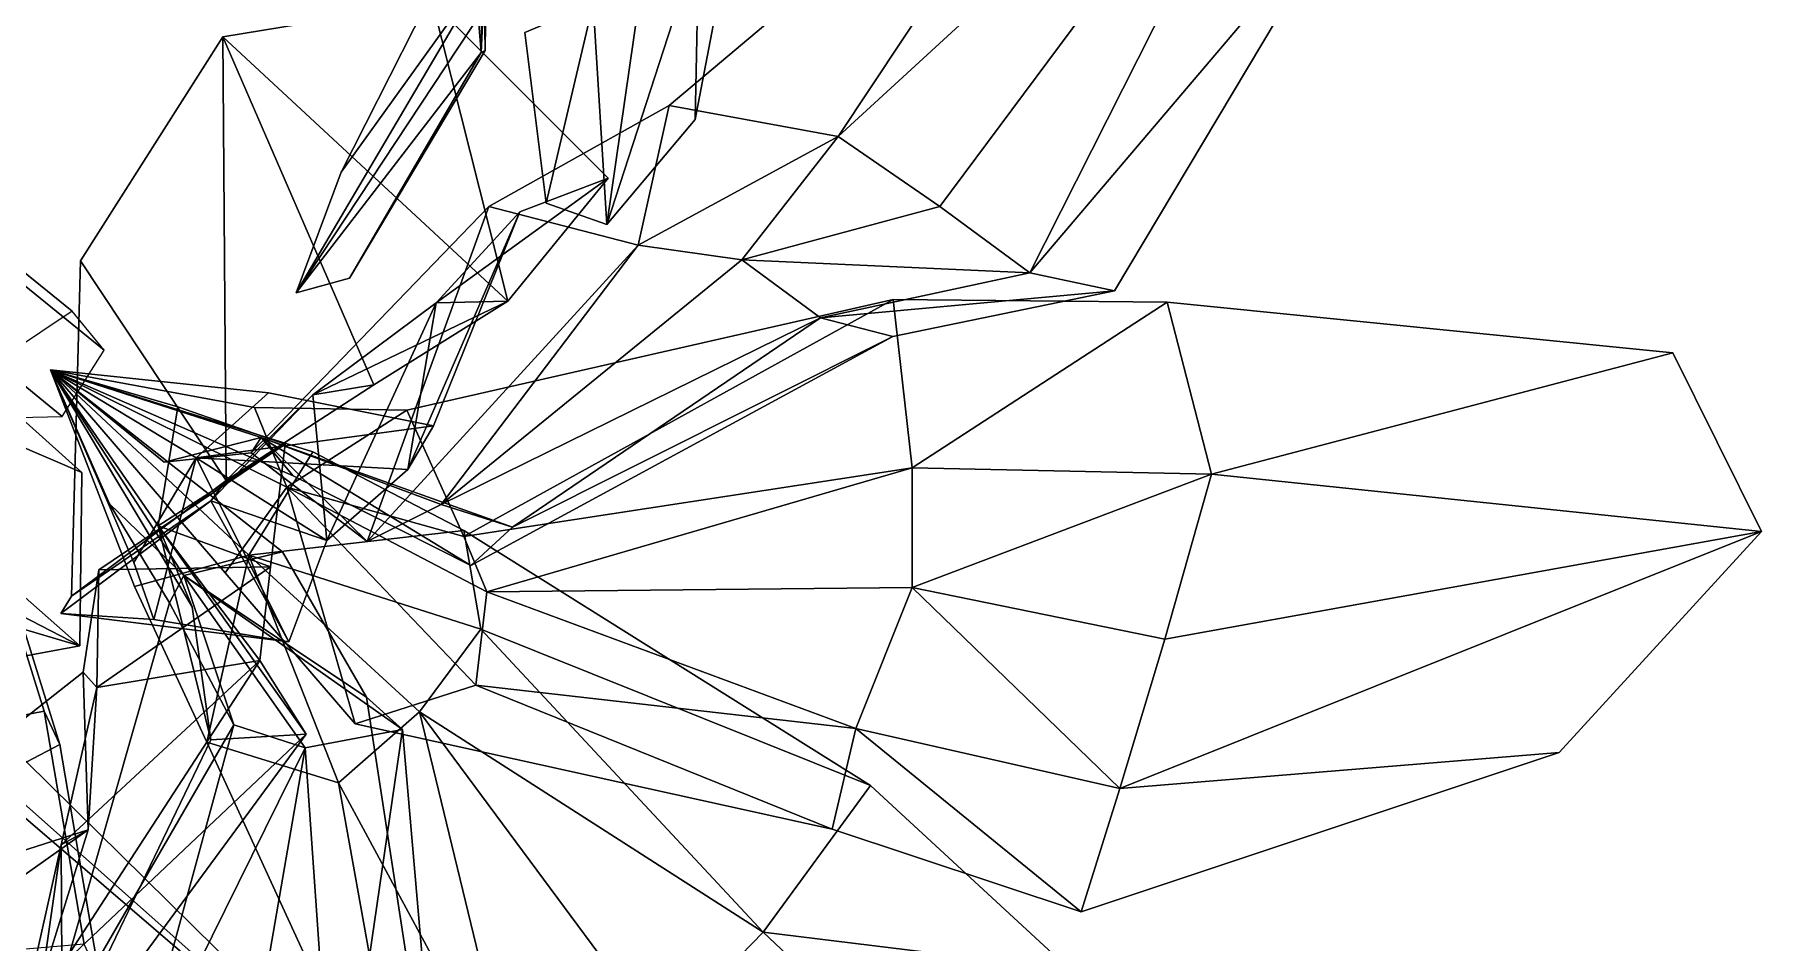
# Model space of a CAD drawing. Header units: metres. Extents: x -488 to 282, y -579 to 399.
# Drawn here: x 183.7 to 254.2, y -296.5 to -259.4 of the extents above; entities that cross this region are included whole.
import ezdxf

# ---------------------------------------------------------------- set-up
doc = ezdxf.new("R2010")
doc.units = ezdxf.units.M

msp = doc.modelspace()

# ---------------------------------------------------------------- linework, layer by layer
at = {"layer": 'coreopsi_1Pdcel', "color": 3}
for points in [[(179.0983, -265.773, 370.3765), (185.2224, -270.729, 376.7969), (182.7006, -272.4276, 377.8851), (176.4417, -267.3458, 371.3238)], [(180.2665, -267.2474, 367.7515), (186.5255, -272.3291, 374.3128), (185.2224, -270.729, 376.7969), (179.0983, -265.773, 370.3765)], [(178.3428, -269.7451, 367.052), (184.8211, -275.0315, 373.8426), (186.5255, -272.3291, 374.3128), (180.2665, -267.2474, 367.7515)], [(175.9432, -269.8069, 369.2932), (182.4215, -275.0933, 376.0837), (184.8211, -275.0315, 373.8426), (178.3428, -269.7451, 367.052)], [(181.2858, -278.1463, 373.5444), (184.0853, -287.0736, 378.3116), (180.9896, -287.671, 379.0107), (178.1902, -278.7437, 374.2435)], [(181.9232, -279.506, 370.6238), (184.7226, -288.4333, 375.3911), (184.0853, -287.0736, 378.3116), (181.2858, -278.1463, 373.5444)], [(179.2061, -280.9109, 369.5883), (182.0056, -289.8383, 374.3555), (184.7226, -288.4333, 375.3911), (181.9232, -279.506, 370.6238)], [(184.0853, -287.0736, 378.3116), (185.7067, -296.5877, 383.0948), (182.5324, -296.8572, 383.6242), (180.9896, -287.671, 379.0107)], [(184.7226, -288.4333, 375.3911), (186.3441, -297.9474, 380.1743), (185.7067, -296.5877, 383.0948), (184.0853, -287.0736, 378.3116)], [(182.0056, -289.8383, 374.3555), (183.5484, -299.0245, 378.969), (186.3441, -297.9474, 380.1743), (184.7226, -288.4333, 375.3911)]]:
    msp.add_3dface(points, dxfattribs=at)
at = {"layer": 'coreopsi_1Petal1', "color": 3}
for points in [[(236.3775, -245.3732, 413.9651), (227.1778, -247.568, 419.7338), (216.5215, -263.6036, 411.793)], [(236.3775, -245.3732, 413.9651), (216.5215, -263.6036, 411.793), (227.1778, -247.568, 419.7338)], [(236.3775, -245.3732, 413.9651), (216.5215, -263.6036, 411.793), (220.6786, -266.4651, 406.0649)], [(236.3775, -245.3732, 413.9651), (220.6786, -266.4651, 406.0649), (216.5215, -263.6036, 411.793)], [(220.6786, -266.4651, 406.0649), (224.3503, -269.1708, 400.8849), (236.3775, -245.3732, 413.9651)], [(220.6786, -266.4651, 406.0649), (236.3775, -245.3732, 413.9651), (224.3503, -269.1708, 400.8849)], [(224.3503, -269.1708, 400.8849), (237.4679, -253.7359, 405.0419), (236.3775, -245.3732, 413.9651)], [(224.3503, -269.1708, 400.8849), (236.3775, -245.3732, 413.9651), (237.4679, -253.7359, 405.0419)], [(216.5215, -263.6036, 411.793), (227.1778, -247.568, 419.7338), (209.6178, -262.3411, 415.5441)], [(216.5215, -263.6036, 411.793), (209.6178, -262.3411, 415.5441), (227.1778, -247.568, 419.7338)], [(210.8309, -255.6258, 340.5233), (210.681, -262.9014, 332.6422), (212.6576, -252.5835, 338.4722)], [(210.8309, -255.6258, 340.5233), (212.6576, -252.5835, 338.4722), (210.681, -262.9014, 332.6422)], [(165.5815, -258.5518, 403.2164), (167.2989, -262.3562, 399.2843), (185.1663, -253.0621, 413.5431)], [(165.5815, -258.5518, 403.2164), (185.1663, -253.0621, 413.5431), (167.2989, -262.3562, 399.2843)], [(167.2989, -262.3562, 399.2843), (182.9112, -259.2384, 405.7433), (185.1663, -253.0621, 413.5431)], [(167.2989, -262.3562, 399.2843), (185.1663, -253.0621, 413.5431), (182.9112, -259.2384, 405.7433)], [(201.9373, -260.1763, 353.1615), (202.0045, -253.9706, 351.9464), (201.3775, -253.287, 354.9134)], [(201.9373, -260.1763, 353.1615), (201.3775, -253.287, 354.9134), (202.0045, -253.9706, 351.9464)], [(202.0173, -258.4331, 356.6852), (201.9373, -260.1763, 353.1615), (201.3775, -253.287, 354.9134)], [(202.0173, -258.4331, 356.6852), (201.3775, -253.287, 354.9134), (201.9373, -260.1763, 353.1615)], [(201.9373, -260.1763, 353.1615), (202.0936, -260.0934, 349.0666), (202.0045, -253.9706, 351.9464)], [(201.9373, -260.1763, 353.1615), (202.0045, -253.9706, 351.9464), (202.0936, -260.0934, 349.0666)], [(202.0045, -253.9706, 351.9464), (202.0936, -260.0934, 349.0666), (202.1706, -254.4052, 348.0229)], [(202.0045, -253.9706, 351.9464), (202.1706, -254.4052, 348.0229), (202.0936, -260.0934, 349.0666)], [(227.8167, -269.9043, 394.962), (237.4679, -253.7359, 405.0419), (224.3503, -269.1708, 400.8849)], [(227.8167, -269.9043, 394.962), (224.3503, -269.1708, 400.8849), (237.4679, -253.7359, 405.0419)], [(201.1848, -255.2447, 362.8899), (196.2087, -265.0544, 363.046), (202.1425, -256.8096, 359.8451)], [(201.1848, -255.2447, 362.8899), (202.1425, -256.8096, 359.8451), (196.2087, -265.0544, 363.046)], [(207.0757, -267.1892, 333.7263), (210.681, -262.9014, 332.6422), (210.8309, -255.6258, 340.5233)], [(207.0757, -267.1892, 333.7263), (210.8309, -255.6258, 340.5233), (210.681, -262.9014, 332.6422)], [(207.0757, -267.1892, 333.7263), (210.8309, -255.6258, 340.5233), (208.5457, -256.9951, 343.4154)], [(207.0757, -267.1892, 333.7263), (208.5457, -256.9951, 343.4154), (210.8309, -255.6258, 340.5233)], [(202.1425, -256.8096, 359.8451), (196.2087, -265.0544, 363.046), (194.378, -269.9861, 359.5362)], [(202.1425, -256.8096, 359.8451), (194.378, -269.9861, 359.5362), (196.2087, -265.0544, 363.046)], [(202.0173, -258.4331, 356.6852), (202.1425, -256.8096, 359.8451), (194.378, -269.9861, 359.5362)], [(202.0173, -258.4331, 356.6852), (194.378, -269.9861, 359.5362), (202.1425, -256.8096, 359.8451)], [(208.5457, -256.9951, 343.4154), (206.508, -258.1803, 346.0762), (207.0757, -267.1892, 333.7263)], [(208.5457, -256.9951, 343.4154), (207.0757, -267.1892, 333.7263), (206.508, -258.1803, 346.0762)], [(203.0247, -270.3238, 419.2542), (199.9497, -258.1309, 435.6695), (191.3834, -259.5274, 444.3538)], [(203.0247, -270.3238, 419.2542), (191.3834, -259.5274, 444.3538), (199.9497, -258.1309, 435.6695)], [(207.1194, -265.3041, 416.873), (199.9497, -258.1309, 435.6695), (203.0247, -270.3238, 419.2542)], [(207.1194, -265.3041, 416.873), (203.0247, -270.3238, 419.2542), (199.9497, -258.1309, 435.6695)], [(203.7202, -259.3509, 347.9456), (204.5928, -266.3174, 339.4767), (206.508, -258.1803, 346.0762)], [(203.7202, -259.3509, 347.9456), (206.508, -258.1803, 346.0762), (204.5928, -266.3174, 339.4767)], [(206.508, -258.1803, 346.0762), (204.5928, -266.3174, 339.4767), (207.0757, -267.1892, 333.7263)], [(206.508, -258.1803, 346.0762), (207.0757, -267.1892, 333.7263), (204.5928, -266.3174, 339.4767)], [(194.378, -269.9861, 359.5362), (201.9373, -260.1763, 353.1615), (202.0173, -258.4331, 356.6852)], [(194.378, -269.9861, 359.5362), (202.0173, -258.4331, 356.6852), (201.9373, -260.1763, 353.1615)], [(191.3834, -259.5274, 444.3538), (185.5644, -268.6835, 442.1103), (191.5145, -277.6431, 424.2757)], [(191.3834, -259.5274, 444.3538), (191.5145, -277.6431, 424.2757), (185.5644, -268.6835, 442.1103)], [(197.5455, -273.7423, 421.6888), (203.0247, -270.3238, 419.2542), (191.3834, -259.5274, 444.3538)], [(197.5455, -273.7423, 421.6888), (191.3834, -259.5274, 444.3538), (203.0247, -270.3238, 419.2542)], [(191.3834, -259.5274, 444.3538), (191.5145, -277.6431, 424.2757), (197.5455, -273.7423, 421.6888)], [(191.3834, -259.5274, 444.3538), (197.5455, -273.7423, 421.6888), (191.5145, -277.6431, 424.2757)], [(194.378, -269.9861, 359.5362), (196.55, -269.383, 354.2943), (201.9373, -260.1763, 353.1615)], [(194.378, -269.9861, 359.5362), (201.9373, -260.1763, 353.1615), (196.55, -269.383, 354.2943)], [(201.9373, -260.1763, 353.1615), (196.55, -269.383, 354.2943), (202.0936, -260.0934, 349.0666)], [(201.9373, -260.1763, 353.1615), (202.0936, -260.0934, 349.0666), (196.55, -269.383, 354.2943)], [(208.3503, -268.0426, 403.7759), (209.6178, -262.3411, 415.5441), (202.246, -266.4641, 408.1449)], [(208.3503, -268.0426, 403.7759), (202.246, -266.4641, 408.1449), (209.6178, -262.3411, 415.5441)], [(216.5215, -263.6036, 411.793), (209.6178, -262.3411, 415.5441), (208.3503, -268.0426, 403.7759)], [(216.5215, -263.6036, 411.793), (208.3503, -268.0426, 403.7759), (209.6178, -262.3411, 415.5441)], [(216.5215, -263.6036, 411.793), (208.3503, -268.0426, 403.7759), (212.5818, -268.6392, 399.5139)], [(216.5215, -263.6036, 411.793), (212.5818, -268.6392, 399.5139), (208.3503, -268.0426, 403.7759)], [(220.6786, -266.4651, 406.0649), (216.5215, -263.6036, 411.793), (212.5818, -268.6392, 399.5139)], [(220.6786, -266.4651, 406.0649), (212.5818, -268.6392, 399.5139), (216.5215, -263.6036, 411.793)], [(169.8663, -270.5613, 391.093), (185.621, -277.3232, 388.7465), (171.7016, -264.8395, 393.8514)], [(169.8663, -270.5613, 391.093), (171.7016, -264.8395, 393.8514), (185.621, -277.3232, 388.7465)], [(203.5212, -266.6802, 406.843), (207.1194, -265.3041, 416.873), (200.0941, -270.3957, 408.4146)], [(203.5212, -266.6802, 406.843), (200.0941, -270.3957, 408.4146), (207.1194, -265.3041, 416.873)], [(200.0941, -270.3957, 408.4146), (207.1194, -265.3041, 416.873), (203.0247, -270.3238, 419.2542)], [(200.0941, -270.3957, 408.4146), (203.0247, -270.3238, 419.2542), (207.1194, -265.3041, 416.873)], [(197.2834, -280.134, 394.3495), (202.246, -266.4641, 408.1449), (192.5329, -276.514, 393.2025)], [(197.2834, -280.134, 394.3495), (192.5329, -276.514, 393.2025), (202.246, -266.4641, 408.1449)], [(208.3503, -268.0426, 403.7759), (202.246, -266.4641, 408.1449), (197.2834, -280.134, 394.3495)], [(208.3503, -268.0426, 403.7759), (197.2834, -280.134, 394.3495), (202.246, -266.4641, 408.1449)], [(199.9907, -275.4191, 388.4681), (203.5212, -266.6802, 406.843), (198.9401, -277.2029, 393.7271)], [(199.9907, -275.4191, 388.4681), (198.9401, -277.2029, 393.7271), (203.5212, -266.6802, 406.843)], [(198.9401, -277.2029, 393.7271), (203.5212, -266.6802, 406.843), (200.0941, -270.3957, 408.4146)], [(198.9401, -277.2029, 393.7271), (200.0941, -270.3957, 408.4146), (203.5212, -266.6802, 406.843)], [(212.5818, -268.6392, 399.5139), (224.3503, -269.1708, 400.8849), (220.6786, -266.4651, 406.0649)], [(212.5818, -268.6392, 399.5139), (220.6786, -266.4651, 406.0649), (224.3503, -269.1708, 400.8849)], [(200.3044, -278.6256, 391.4837), (208.3503, -268.0426, 403.7759), (197.2834, -280.134, 394.3495)], [(200.3044, -278.6256, 391.4837), (197.2834, -280.134, 394.3495), (208.3503, -268.0426, 403.7759)], [(212.5818, -268.6392, 399.5139), (208.3503, -268.0426, 403.7759), (200.3044, -278.6256, 391.4837)], [(212.5818, -268.6392, 399.5139), (200.3044, -278.6256, 391.4837), (208.3503, -268.0426, 403.7759)], [(191.5145, -277.6431, 424.2757), (185.5644, -268.6835, 442.1103), (185.1989, -282.3685, 423.2228)], [(191.5145, -277.6431, 424.2757), (185.1989, -282.3685, 423.2228), (185.5644, -268.6835, 442.1103)], [(200.3044, -278.6256, 391.4837), (215.8024, -271.0098, 393.8392), (212.5818, -268.6392, 399.5139)], [(200.3044, -278.6256, 391.4837), (212.5818, -268.6392, 399.5139), (215.8024, -271.0098, 393.8392)], [(212.5818, -268.6392, 399.5139), (215.8024, -271.0098, 393.8392), (224.3503, -269.1708, 400.8849)], [(212.5818, -268.6392, 399.5139), (224.3503, -269.1708, 400.8849), (215.8024, -271.0098, 393.8392)], [(215.8024, -271.0098, 393.8392), (227.8167, -269.9043, 394.962), (224.3503, -269.1708, 400.8849)], [(215.8024, -271.0098, 393.8392), (224.3503, -269.1708, 400.8849), (227.8167, -269.9043, 394.962)], [(218.7491, -271.7664, 389.5073), (227.8167, -269.9043, 394.962), (215.8024, -271.0098, 393.8392)], [(218.7491, -271.7664, 389.5073), (215.8024, -271.0098, 393.8392), (227.8167, -269.9043, 394.962)], [(185.5387, -284.3969, 382.8574), (169.8663, -270.5613, 391.093), (165.7674, -274.1963, 387.896)], [(185.5387, -284.3969, 382.8574), (165.7674, -274.1963, 387.896), (169.8663, -270.5613, 391.093)], [(185.5387, -284.3969, 382.8574), (185.621, -277.3232, 388.7465), (169.8663, -270.5613, 391.093)], [(185.5387, -284.3969, 382.8574), (169.8663, -270.5613, 391.093), (185.621, -277.3232, 388.7465)], [(195.0512, -274.1539, 411.3539), (200.0941, -270.3957, 408.4146), (203.0247, -270.3238, 419.2542)], [(195.0512, -274.1539, 411.3539), (203.0247, -270.3238, 419.2542), (200.0941, -270.3957, 408.4146)], [(195.0512, -274.1539, 411.3539), (203.0247, -270.3238, 419.2542), (197.5455, -273.7423, 421.6888)], [(195.0512, -274.1539, 411.3539), (197.5455, -273.7423, 421.6888), (203.0247, -270.3238, 419.2542)], [(195.6287, -280.0965, 394.6416), (200.0941, -270.3957, 408.4146), (195.0512, -274.1539, 411.3539)], [(195.6287, -280.0965, 394.6416), (195.0512, -274.1539, 411.3539), (200.0941, -270.3957, 408.4146)], [(198.9401, -277.2029, 393.7271), (200.0941, -270.3957, 408.4146), (195.6287, -280.0965, 394.6416)], [(198.9401, -277.2029, 393.7271), (195.6287, -280.0965, 394.6416), (200.0941, -270.3957, 408.4146)], [(201.2201, -279.9306, 390.9517), (218.775, -270.262, 390.558), (198.9037, -274.7725, 388.7122)], [(201.2201, -279.9306, 390.9517), (198.9037, -274.7725, 388.7122), (218.775, -270.262, 390.558)], [(219.5431, -277.1251, 387.2188), (218.775, -270.262, 390.558), (201.2201, -279.9306, 390.9517)], [(219.5431, -277.1251, 387.2188), (201.2201, -279.9306, 390.9517), (218.775, -270.262, 390.558)], [(219.5431, -277.1251, 387.2188), (229.9636, -270.3678, 391.5031), (218.775, -270.262, 390.558)], [(219.5431, -277.1251, 387.2188), (218.775, -270.262, 390.558), (229.9636, -270.3678, 391.5031)], [(231.7771, -277.3876, 388.2231), (229.9636, -270.3678, 391.5031), (219.5431, -277.1251, 387.2188)], [(231.7771, -277.3876, 388.2231), (219.5431, -277.1251, 387.2188), (229.9636, -270.3678, 391.5031)], [(231.7771, -277.3876, 388.2231), (250.626, -272.4383, 380.8763), (229.9636, -270.3678, 391.5031)], [(231.7771, -277.3876, 388.2231), (229.9636, -270.3678, 391.5031), (250.626, -272.4383, 380.8763)], [(203.2167, -279.5613, 388.1947), (215.8024, -271.0098, 393.8392), (200.3044, -278.6256, 391.4837)], [(203.2167, -279.5613, 388.1947), (200.3044, -278.6256, 391.4837), (215.8024, -271.0098, 393.8392)], [(203.2167, -279.5613, 388.1947), (218.7491, -271.7664, 389.5073), (215.8024, -271.0098, 393.8392)], [(203.2167, -279.5613, 388.1947), (215.8024, -271.0098, 393.8392), (218.7491, -271.7664, 389.5073)], [(201.5095, -281.1141, 383.0356), (218.7491, -271.7664, 389.5073), (203.2167, -279.5613, 388.1947)], [(201.5095, -281.1141, 383.0356), (203.2167, -279.5613, 388.1947), (218.7491, -271.7664, 389.5073)], [(254.2474, -279.7254, 373.3588), (250.626, -272.4383, 380.8763), (231.7771, -277.3876, 388.2231)], [(254.2474, -279.7254, 373.3588), (231.7771, -277.3876, 388.2231), (250.626, -272.4383, 380.8763)], [(184.3345, -273.1322, 375.78), (189.5399, -274.6342, 385.9241), (188.7342, -279.5055, 385.3952)], [(184.3345, -273.1322, 375.78), (188.7342, -279.5055, 385.3952), (189.5399, -274.6342, 385.9241)], [(188.7342, -279.5055, 385.3952), (190.1241, -282.8043, 381.8733), (184.3345, -273.1322, 375.78)], [(188.7342, -279.5055, 385.3952), (184.3345, -273.1322, 375.78), (190.1241, -282.8043, 381.8733)], [(184.3345, -273.1322, 375.78), (186.7497, -278.5959, 385.6069), (189.7886, -281.5324, 382.9993)], [(184.3345, -273.1322, 375.78), (189.7886, -281.5324, 382.9993), (186.7497, -278.5959, 385.6069)], [(189.7886, -281.5324, 382.9993), (193.8112, -280.5667, 380.1525), (184.3345, -273.1322, 375.78)], [(189.7886, -281.5324, 382.9993), (184.3345, -273.1322, 375.78), (193.8112, -280.5667, 380.1525)], [(184.3345, -273.1322, 375.78), (187.767, -281.9796, 382.2758), (192.4435, -280.6972, 381.2062)], [(184.3345, -273.1322, 375.78), (192.4435, -280.6972, 381.2062), (187.767, -281.9796, 382.2758)], [(192.4435, -280.6972, 381.2062), (195.052, -276.4726, 381.9585), (184.3345, -273.1322, 375.78)], [(192.4435, -280.6972, 381.2062), (184.3345, -273.1322, 375.78), (195.052, -276.4726, 381.9585)], [(184.3345, -273.1322, 375.78), (191.4679, -281.4178, 379.3462), (193.9991, -277.9153, 381.7922)], [(184.3345, -273.1322, 375.78), (193.9991, -277.9153, 381.7922), (191.4679, -281.4178, 379.3462)], [(193.9991, -277.9153, 381.7922), (192.6743, -274.6682, 385.3865), (184.3345, -273.1322, 375.78)], [(193.9991, -277.9153, 381.7922), (184.3345, -273.1322, 375.78), (192.6743, -274.6682, 385.3865)], [(184.3345, -273.1322, 375.78), (194.2581, -277.4561, 379.6633), (192.9447, -275.8884, 384.1882)], [(184.3345, -273.1322, 375.78), (192.9447, -275.8884, 384.1882), (194.2581, -277.4561, 379.6633)], [(192.9447, -275.8884, 384.1882), (188.9872, -276.9058, 387.1074), (184.3345, -273.1322, 375.78)], [(192.9447, -275.8884, 384.1882), (184.3345, -273.1322, 375.78), (188.9872, -276.9058, 387.1074)], [(184.3345, -273.1322, 375.78), (193.2408, -274.0724, 382.9945), (190.2898, -276.7235, 385.9813)], [(184.3345, -273.1322, 375.78), (190.2898, -276.7235, 385.9813), (193.2408, -274.0724, 382.9945)], [(190.2898, -276.7235, 385.9813), (187.7464, -280.9998, 385.3014), (184.3345, -273.1322, 375.78)], [(190.2898, -276.7235, 385.9813), (184.3345, -273.1322, 375.78), (187.7464, -280.9998, 385.3014)], [(197.5455, -273.7423, 421.6888), (191.5145, -277.6431, 424.2757), (195.0512, -274.1539, 411.3539)], [(197.5455, -273.7423, 421.6888), (195.0512, -274.1539, 411.3539), (191.5145, -277.6431, 424.2757)], [(165.7674, -274.1963, 387.896), (161.9697, -277.4277, 385.0641), (185.5387, -284.3969, 382.8574)], [(165.7674, -274.1963, 387.896), (185.5387, -284.3969, 382.8574), (161.9697, -277.4277, 385.0641)], [(193.2408, -274.0724, 382.9945), (199.9907, -275.4191, 388.4681), (190.2898, -276.7235, 385.9813)], [(193.2408, -274.0724, 382.9945), (190.2898, -276.7235, 385.9813), (199.9907, -275.4191, 388.4681)], [(195.0512, -274.1539, 411.3539), (190.892, -278.4729, 412.0417), (195.6287, -280.0965, 394.6416)], [(195.0512, -274.1539, 411.3539), (195.6287, -280.0965, 394.6416), (190.892, -278.4729, 412.0417)], [(191.5145, -277.6431, 424.2757), (190.892, -278.4729, 412.0417), (195.0512, -274.1539, 411.3539)], [(191.5145, -277.6431, 424.2757), (195.0512, -274.1539, 411.3539), (190.892, -278.4729, 412.0417)], [(189.5399, -274.6342, 385.9241), (193.9261, -276.1702, 393.3899), (188.7342, -279.5055, 385.3952)], [(189.5399, -274.6342, 385.9241), (188.7342, -279.5055, 385.3952), (193.9261, -276.1702, 393.3899)], [(193.9991, -277.9153, 381.7922), (198.9037, -274.7725, 388.7122), (192.6743, -274.6682, 385.3865)], [(193.9991, -277.9153, 381.7922), (192.6743, -274.6682, 385.3865), (198.9037, -274.7725, 388.7122)], [(201.2201, -279.9306, 390.9517), (198.9037, -274.7725, 388.7122), (193.9991, -277.9153, 381.7922)], [(201.2201, -279.9306, 390.9517), (193.9991, -277.9153, 381.7922), (198.9037, -274.7725, 388.7122)], [(192.9447, -275.8884, 384.1882), (192.5329, -276.514, 393.2025), (188.9872, -276.9058, 387.1074)], [(192.9447, -275.8884, 384.1882), (188.9872, -276.9058, 387.1074), (192.5329, -276.514, 393.2025)], [(190.2898, -276.7235, 385.9813), (199.9907, -275.4191, 388.4681), (198.9401, -277.2029, 393.7271)], [(190.2898, -276.7235, 385.9813), (198.9401, -277.2029, 393.7271), (199.9907, -275.4191, 388.4681)], [(197.2834, -280.134, 394.3495), (192.5329, -276.514, 393.2025), (192.9447, -275.8884, 384.1882)], [(197.2834, -280.134, 394.3495), (192.9447, -275.8884, 384.1882), (192.5329, -276.514, 393.2025)], [(194.2581, -277.4561, 379.6633), (201.5095, -281.1141, 383.0356), (192.9447, -275.8884, 384.1882)], [(194.2581, -277.4561, 379.6633), (192.9447, -275.8884, 384.1882), (201.5095, -281.1141, 383.0356)], [(192.9447, -275.8884, 384.1882), (203.2167, -279.5613, 388.1947), (200.3044, -278.6256, 391.4837)], [(192.9447, -275.8884, 384.1882), (200.3044, -278.6256, 391.4837), (203.2167, -279.5613, 388.1947)], [(192.9447, -275.8884, 384.1882), (201.5095, -281.1141, 383.0356), (203.2167, -279.5613, 388.1947)], [(192.9447, -275.8884, 384.1882), (203.2167, -279.5613, 388.1947), (201.5095, -281.1141, 383.0356)], [(200.3044, -278.6256, 391.4837), (197.2834, -280.134, 394.3495), (192.9447, -275.8884, 384.1882)], [(200.3044, -278.6256, 391.4837), (192.9447, -275.8884, 384.1882), (197.2834, -280.134, 394.3495)], [(193.9261, -276.1702, 393.3899), (186.3189, -281.2924, 411.8929), (193.3295, -281.1799, 395.9374)], [(193.9261, -276.1702, 393.3899), (193.3295, -281.1799, 395.9374), (186.3189, -281.2924, 411.8929)], [(188.7342, -279.5055, 385.3952), (193.9261, -276.1702, 393.3899), (193.3295, -281.1799, 395.9374)], [(188.7342, -279.5055, 385.3952), (193.3295, -281.1799, 395.9374), (193.9261, -276.1702, 393.3899)], [(192.4435, -280.6972, 381.2062), (201.2308, -279.6957, 383.1032), (195.052, -276.4726, 381.9585)], [(192.4435, -280.6972, 381.2062), (195.052, -276.4726, 381.9585), (201.2308, -279.6957, 383.1032)], [(190.2898, -276.7235, 385.9813), (188.5563, -283.3205, 391.9221), (187.7464, -280.9998, 385.3014)], [(190.2898, -276.7235, 385.9813), (187.7464, -280.9998, 385.3014), (188.5563, -283.3205, 391.9221)], [(194.0734, -284.2302, 394.3141), (188.5563, -283.3205, 391.9221), (190.2898, -276.7235, 385.9813)], [(194.0734, -284.2302, 394.3141), (190.2898, -276.7235, 385.9813), (188.5563, -283.3205, 391.9221)], [(190.2898, -276.7235, 385.9813), (198.9401, -277.2029, 393.7271), (195.6287, -280.0965, 394.6416)], [(190.2898, -276.7235, 385.9813), (195.6287, -280.0965, 394.6416), (198.9401, -277.2029, 393.7271)], [(195.6287, -280.0965, 394.6416), (194.0734, -284.2302, 394.3141), (190.2898, -276.7235, 385.9813)], [(195.6287, -280.0965, 394.6416), (190.2898, -276.7235, 385.9813), (194.0734, -284.2302, 394.3141)], [(202.1614, -282.1954, 387.264), (219.5431, -277.1251, 387.2188), (201.2201, -279.9306, 390.9517)], [(202.1614, -282.1954, 387.264), (201.2201, -279.9306, 390.9517), (219.5431, -277.1251, 387.2188)], [(219.5442, -282.0235, 383.6929), (219.5431, -277.1251, 387.2188), (202.1614, -282.1954, 387.264)], [(219.5442, -282.0235, 383.6929), (202.1614, -282.1954, 387.264), (219.5431, -277.1251, 387.2188)], [(231.7771, -277.3876, 388.2231), (219.5431, -277.1251, 387.2188), (219.5442, -282.0235, 383.6929)], [(231.7771, -277.3876, 388.2231), (219.5442, -282.0235, 383.6929), (219.5431, -277.1251, 387.2188)], [(161.9697, -277.4277, 385.0641), (175.8869, -286.1813, 380.0774), (185.5387, -284.3969, 382.8574)], [(161.9697, -277.4277, 385.0641), (185.5387, -284.3969, 382.8574), (175.8869, -286.1813, 380.0774)], [(191.5145, -277.6431, 424.2757), (185.1989, -282.3685, 423.2228), (190.892, -278.4729, 412.0417)], [(191.5145, -277.6431, 424.2757), (190.892, -278.4729, 412.0417), (185.1989, -282.3685, 423.2228)], [(191.4679, -281.4178, 379.3462), (196.7889, -287.5821, 382.6665), (193.9991, -277.9153, 381.7922)], [(191.4679, -281.4178, 379.3462), (193.9991, -277.9153, 381.7922), (196.7889, -287.5821, 382.6665)], [(193.9991, -277.9153, 381.7922), (201.7209, -286.0114, 384.9362), (202.1614, -282.1954, 387.264)], [(193.9991, -277.9153, 381.7922), (202.1614, -282.1954, 387.264), (201.7209, -286.0114, 384.9362)], [(193.9991, -277.9153, 381.7922), (196.7889, -287.5821, 382.6665), (201.7209, -286.0114, 384.9362)], [(193.9991, -277.9153, 381.7922), (201.7209, -286.0114, 384.9362), (196.7889, -287.5821, 382.6665)], [(202.1614, -282.1954, 387.264), (201.2201, -279.9306, 390.9517), (193.9991, -277.9153, 381.7922)], [(202.1614, -282.1954, 387.264), (193.9991, -277.9153, 381.7922), (201.2201, -279.9306, 390.9517)], [(229.8661, -284.1268, 385.1877), (231.7771, -277.3876, 388.2231), (219.5442, -282.0235, 383.6929)], [(229.8661, -284.1268, 385.1877), (219.5442, -282.0235, 383.6929), (231.7771, -277.3876, 388.2231)], [(254.2474, -279.7254, 373.3588), (231.7771, -277.3876, 388.2231), (229.8661, -284.1268, 385.1877)], [(254.2474, -279.7254, 373.3588), (229.8661, -284.1268, 385.1877), (231.7771, -277.3876, 388.2231)], [(190.892, -278.4729, 412.0417), (184.7565, -283.0771, 412.0249), (194.0734, -284.2302, 394.3141)], [(190.892, -278.4729, 412.0417), (194.0734, -284.2302, 394.3141), (184.7565, -283.0771, 412.0249)], [(190.892, -278.4729, 412.0417), (185.1989, -282.3685, 423.2228), (184.7565, -283.0771, 412.0249)], [(190.892, -278.4729, 412.0417), (184.7565, -283.0771, 412.0249), (185.1989, -282.3685, 423.2228)], [(186.7497, -278.5959, 385.6069), (189.2055, -282.6382, 393.0208), (189.7886, -281.5324, 382.9993)], [(186.7497, -278.5959, 385.6069), (189.7886, -281.5324, 382.9993), (189.2055, -282.6382, 393.0208)], [(195.6287, -280.0965, 394.6416), (190.892, -278.4729, 412.0417), (194.0734, -284.2302, 394.3141)], [(195.6287, -280.0965, 394.6416), (194.0734, -284.2302, 394.3141), (190.892, -278.4729, 412.0417)], [(188.7342, -279.5055, 385.3952), (193.3295, -281.1799, 395.9374), (192.889, -284.9959, 393.6096)], [(188.7342, -279.5055, 385.3952), (192.889, -284.9959, 393.6096), (193.3295, -281.1799, 395.9374)], [(188.7342, -279.5055, 385.3952), (190.8834, -288.2437, 386.3131), (190.1241, -282.8043, 381.8733)], [(188.7342, -279.5055, 385.3952), (190.1241, -282.8043, 381.8733), (190.8834, -288.2437, 386.3131)], [(192.889, -284.9959, 393.6096), (194.7798, -288.014, 390.977), (188.7342, -279.5055, 385.3952)], [(192.889, -284.9959, 393.6096), (188.7342, -279.5055, 385.3952), (194.7798, -288.014, 390.977)], [(194.7798, -288.014, 390.977), (190.8834, -288.2437, 386.3131), (188.7342, -279.5055, 385.3952)], [(194.7798, -288.014, 390.977), (188.7342, -279.5055, 385.3952), (190.8834, -288.2437, 386.3131)], [(201.9266, -283.7144, 387.6147), (201.2308, -279.6957, 383.1032), (192.4435, -280.6972, 381.2062)], [(201.9266, -283.7144, 387.6147), (192.4435, -280.6972, 381.2062), (201.2308, -279.6957, 383.1032)], [(201.9266, -283.7144, 387.6147), (217.8413, -290.1013, 377.235), (201.2308, -279.6957, 383.1032)], [(201.9266, -283.7144, 387.6147), (201.2308, -279.6957, 383.1032), (217.8413, -290.1013, 377.235)], [(228.0286, -290.23, 382.5403), (245.98, -288.7503, 372.3844), (254.2474, -279.7254, 373.3588)], [(228.0286, -290.23, 382.5403), (254.2474, -279.7254, 373.3588), (245.98, -288.7503, 372.3844)], [(229.8661, -284.1268, 385.1877), (228.0286, -290.23, 382.5403), (254.2474, -279.7254, 373.3588)], [(229.8661, -284.1268, 385.1877), (254.2474, -279.7254, 373.3588), (228.0286, -290.23, 382.5403)], [(187.767, -281.9796, 382.2758), (190.7243, -288.3332, 387.5882), (192.4435, -280.6972, 381.2062)], [(187.767, -281.9796, 382.2758), (192.4435, -280.6972, 381.2062), (190.7243, -288.3332, 387.5882)], [(189.7886, -281.5324, 382.9993), (197.2542, -286.5023, 381.8228), (193.8112, -280.5667, 380.1525)], [(189.7886, -281.5324, 382.9993), (193.8112, -280.5667, 380.1525), (197.2542, -286.5023, 381.8228)], [(192.4435, -280.6972, 381.2062), (190.7243, -288.3332, 387.5882), (196.1102, -289.9884, 387.1464)], [(192.4435, -280.6972, 381.2062), (196.1102, -289.9884, 387.1464), (190.7243, -288.3332, 387.5882)], [(192.4435, -280.6972, 381.2062), (196.1102, -289.9884, 387.1464), (199.4216, -287.0948, 386.232)], [(192.4435, -280.6972, 381.2062), (199.4216, -287.0948, 386.232), (196.1102, -289.9884, 387.1464)], [(199.4216, -287.0948, 386.232), (201.9266, -283.7144, 387.6147), (192.4435, -280.6972, 381.2062)], [(199.4216, -287.0948, 386.232), (192.4435, -280.6972, 381.2062), (201.9266, -283.7144, 387.6147)], [(186.3189, -281.2924, 411.8929), (185.6773, -285.4795, 421.767), (186.2325, -286.0996, 409.6785)], [(186.3189, -281.2924, 411.8929), (186.2325, -286.0996, 409.6785), (185.6773, -285.4795, 421.767)], [(193.3295, -281.1799, 395.9374), (186.2325, -286.0996, 409.6785), (192.889, -284.9959, 393.6096)], [(193.3295, -281.1799, 395.9374), (192.889, -284.9959, 393.6096), (186.2325, -286.0996, 409.6785)], [(193.3295, -281.1799, 395.9374), (186.3189, -281.2924, 411.8929), (186.2325, -286.0996, 409.6785)], [(193.3295, -281.1799, 395.9374), (186.2325, -286.0996, 409.6785), (186.3189, -281.2924, 411.8929)], [(189.7886, -281.5324, 382.9993), (189.2055, -282.6382, 393.0208), (191.8337, -287.63, 392.6789)], [(189.7886, -281.5324, 382.9993), (191.8337, -287.63, 392.6789), (189.2055, -282.6382, 393.0208)], [(189.7886, -281.5324, 382.9993), (191.8337, -287.63, 392.6789), (194.746, -288.5657, 389.3899)], [(189.7886, -281.5324, 382.9993), (194.746, -288.5657, 389.3899), (191.8337, -287.63, 392.6789)], [(194.746, -288.5657, 389.3899), (198.7166, -287.8106, 387.5793), (189.7886, -281.5324, 382.9993)], [(194.746, -288.5657, 389.3899), (189.7886, -281.5324, 382.9993), (198.7166, -287.8106, 387.5793)], [(198.7166, -287.8106, 387.5793), (197.2542, -286.5023, 381.8228), (189.7886, -281.5324, 382.9993)], [(198.7166, -287.8106, 387.5793), (189.7886, -281.5324, 382.9993), (197.2542, -286.5023, 381.8228)], [(201.7209, -286.0114, 384.9362), (217.2497, -287.7803, 380.5642), (202.1614, -282.1954, 387.264)], [(201.7209, -286.0114, 384.9362), (202.1614, -282.1954, 387.264), (217.2497, -287.7803, 380.5642)], [(202.1614, -282.1954, 387.264), (217.2497, -287.7803, 380.5642), (219.5442, -282.0235, 383.6929)], [(202.1614, -282.1954, 387.264), (219.5442, -282.0235, 383.6929), (217.2497, -287.7803, 380.5642)], [(219.5442, -282.0235, 383.6929), (217.2497, -287.7803, 380.5642), (228.0286, -290.23, 382.5403)], [(219.5442, -282.0235, 383.6929), (228.0286, -290.23, 382.5403), (217.2497, -287.7803, 380.5642)], [(219.5442, -282.0235, 383.6929), (228.0286, -290.23, 382.5403), (229.8661, -284.1268, 385.1877)], [(219.5442, -282.0235, 383.6929), (229.8661, -284.1268, 385.1877), (228.0286, -290.23, 382.5403)], [(189.2055, -282.6382, 393.0208), (183.8488, -301.4119, 399.7526), (191.8337, -287.63, 392.6789)], [(189.2055, -282.6382, 393.0208), (191.8337, -287.63, 392.6789), (183.8488, -301.4119, 399.7526)], [(194.0734, -284.2302, 394.3141), (184.7565, -283.0771, 412.0249), (188.5563, -283.3205, 391.9221)], [(194.0734, -284.2302, 394.3141), (188.5563, -283.3205, 391.9221), (184.7565, -283.0771, 412.0249)], [(199.4216, -287.0948, 386.232), (213.453, -296.0913, 379.1596), (201.9266, -283.7144, 387.6147)], [(199.4216, -287.0948, 386.232), (201.9266, -283.7144, 387.6147), (213.453, -296.0913, 379.1596)], [(213.453, -296.0913, 379.1596), (217.8413, -290.1013, 377.235), (201.9266, -283.7144, 387.6147)], [(213.453, -296.0913, 379.1596), (201.9266, -283.7144, 387.6147), (217.8413, -290.1013, 377.235)], [(192.889, -284.9959, 393.6096), (186.2325, -286.0996, 409.6785), (184.7791, -292.5236, 407.4843)], [(192.889, -284.9959, 393.6096), (184.7791, -292.5236, 407.4843), (186.2325, -286.0996, 409.6785)], [(184.7791, -292.5236, 407.4843), (184.8019, -297.4392, 403.9825), (192.889, -284.9959, 393.6096)], [(184.7791, -292.5236, 407.4843), (192.889, -284.9959, 393.6096), (184.8019, -297.4392, 403.9825)], [(192.889, -284.9959, 393.6096), (184.8019, -297.4392, 403.9825), (194.7798, -288.014, 390.977)], [(192.889, -284.9959, 393.6096), (194.7798, -288.014, 390.977), (184.8019, -297.4392, 403.9825)], [(185.6773, -285.4795, 421.767), (171.7561, -296.4365, 433.6965), (185.8716, -291.9139, 419.2782)], [(185.6773, -285.4795, 421.767), (185.8716, -291.9139, 419.2782), (171.7561, -296.4365, 433.6965)], [(186.2325, -286.0996, 409.6785), (185.6773, -285.4795, 421.767), (185.8716, -291.9139, 419.2782)], [(186.2325, -286.0996, 409.6785), (185.8716, -291.9139, 419.2782), (185.6773, -285.4795, 421.767)], [(184.7791, -292.5236, 407.4843), (186.2325, -286.0996, 409.6785), (185.8716, -291.9139, 419.2782)], [(184.7791, -292.5236, 407.4843), (185.8716, -291.9139, 419.2782), (186.2325, -286.0996, 409.6785)], [(196.7889, -287.5821, 382.6665), (216.2789, -291.886, 377.3671), (201.7209, -286.0114, 384.9362)], [(196.7889, -287.5821, 382.6665), (201.7209, -286.0114, 384.9362), (216.2789, -291.886, 377.3671)], [(201.7209, -286.0114, 384.9362), (216.2789, -291.886, 377.3671), (217.2497, -287.7803, 380.5642)], [(201.7209, -286.0114, 384.9362), (217.2497, -287.7803, 380.5642), (216.2789, -291.886, 377.3671)], [(196.1102, -289.9884, 387.1464), (203.3882, -303.4842, 381.8282), (199.4216, -287.0948, 386.232)], [(196.1102, -289.9884, 387.1464), (199.4216, -287.0948, 386.232), (203.3882, -303.4842, 381.8282)], [(198.7166, -287.8106, 387.5793), (200.3518, -306.7143, 381.1151), (197.2542, -286.5023, 381.8228)], [(198.7166, -287.8106, 387.5793), (197.2542, -286.5023, 381.8228), (200.3518, -306.7143, 381.1151)], [(199.4216, -287.0948, 386.232), (203.3882, -303.4842, 381.8282), (209.2721, -300.3931, 379.8233)], [(199.4216, -287.0948, 386.232), (209.2721, -300.3931, 379.8233), (203.3882, -303.4842, 381.8282)], [(209.2721, -300.3931, 379.8233), (213.453, -296.0913, 379.1596), (199.4216, -287.0948, 386.232)], [(209.2721, -300.3931, 379.8233), (199.4216, -287.0948, 386.232), (213.453, -296.0913, 379.1596)], [(191.8337, -287.63, 392.6789), (183.8488, -301.4119, 399.7526), (187.6798, -302.8701, 396.4035)], [(191.8337, -287.63, 392.6789), (187.6798, -302.8701, 396.4035), (183.8488, -301.4119, 399.7526)], [(191.8337, -287.63, 392.6789), (187.6798, -302.8701, 396.4035), (194.746, -288.5657, 389.3899)], [(191.8337, -287.63, 392.6789), (194.746, -288.5657, 389.3899), (187.6798, -302.8701, 396.4035)], [(194.746, -288.5657, 389.3899), (195.9947, -306.5217, 387.4254), (198.7166, -287.8106, 387.5793)], [(194.746, -288.5657, 389.3899), (198.7166, -287.8106, 387.5793), (195.9947, -306.5217, 387.4254)], [(195.9947, -306.5217, 387.4254), (200.3518, -306.7143, 381.1151), (198.7166, -287.8106, 387.5793)], [(195.9947, -306.5217, 387.4254), (198.7166, -287.8106, 387.5793), (200.3518, -306.7143, 381.1151)], [(216.2789, -291.886, 377.3671), (226.454, -295.2613, 378.086), (217.2497, -287.7803, 380.5642)], [(216.2789, -291.886, 377.3671), (217.2497, -287.7803, 380.5642), (226.454, -295.2613, 378.086)], [(217.2497, -287.7803, 380.5642), (226.454, -295.2613, 378.086), (228.0286, -290.23, 382.5403)], [(217.2497, -287.7803, 380.5642), (228.0286, -290.23, 382.5403), (226.454, -295.2613, 378.086)], [(194.7798, -288.014, 390.977), (183.8228, -302.9163, 398.7019), (190.8834, -288.2437, 386.3131)], [(194.7798, -288.014, 390.977), (190.8834, -288.2437, 386.3131), (183.8228, -302.9163, 398.7019)], [(184.8019, -297.4392, 403.9825), (183.8228, -302.9163, 398.7019), (194.7798, -288.014, 390.977)], [(184.8019, -297.4392, 403.9825), (194.7798, -288.014, 390.977), (183.8228, -302.9163, 398.7019)], [(194.746, -288.5657, 389.3899), (187.6798, -302.8701, 396.4035), (191.7415, -305.9079, 391.6633)], [(194.746, -288.5657, 389.3899), (191.7415, -305.9079, 391.6633), (187.6798, -302.8701, 396.4035)], [(190.7243, -288.3332, 387.5882), (199.0766, -306.4981, 382.417), (196.1102, -289.9884, 387.1464)], [(190.7243, -288.3332, 387.5882), (196.1102, -289.9884, 387.1464), (199.0766, -306.4981, 382.417)], [(191.7415, -305.9079, 391.6633), (195.9947, -306.5217, 387.4254), (194.746, -288.5657, 389.3899)], [(191.7415, -305.9079, 391.6633), (194.746, -288.5657, 389.3899), (195.9947, -306.5217, 387.4254)], [(226.454, -295.2613, 378.086), (245.98, -288.7503, 372.3844), (228.0286, -290.23, 382.5403)], [(226.454, -295.2613, 378.086), (228.0286, -290.23, 382.5403), (245.98, -288.7503, 372.3844)], [(196.1102, -289.9884, 387.1464), (199.0766, -306.4981, 382.417), (203.3882, -303.4842, 381.8282)], [(196.1102, -289.9884, 387.1464), (203.3882, -303.4842, 381.8282), (199.0766, -306.4981, 382.417)], [(213.453, -296.0913, 379.1596), (226.0045, -297.6363, 375.5993), (217.8413, -290.1013, 377.235)], [(213.453, -296.0913, 379.1596), (217.8413, -290.1013, 377.235), (226.0045, -297.6363, 375.5993)], [(185.8716, -291.9139, 419.2782), (171.7561, -296.4365, 433.6965), (165.0189, -306.6752, 434.4222)], [(185.8716, -291.9139, 419.2782), (165.0189, -306.6752, 434.4222), (171.7561, -296.4365, 433.6965)], [(183.9906, -297.9827, 416.5826), (185.8716, -291.9139, 419.2782), (165.0189, -306.6752, 434.4222)], [(183.9906, -297.9827, 416.5826), (165.0189, -306.6752, 434.4222), (185.8716, -291.9139, 419.2782)], [(184.7791, -292.5236, 407.4843), (185.8716, -291.9139, 419.2782), (183.9906, -297.9827, 416.5826)], [(184.7791, -292.5236, 407.4843), (183.9906, -297.9827, 416.5826), (185.8716, -291.9139, 419.2782)], [(182.0362, -304.6874, 413.499), (184.8019, -297.4392, 403.9825), (184.7791, -292.5236, 407.4843)], [(182.0362, -304.6874, 413.499), (184.7791, -292.5236, 407.4843), (184.8019, -297.4392, 403.9825)], [(183.9906, -297.9827, 416.5826), (182.0362, -304.6874, 413.499), (184.7791, -292.5236, 407.4843)], [(183.9906, -297.9827, 416.5826), (184.7791, -292.5236, 407.4843), (182.0362, -304.6874, 413.499)], [(222.2988, -304.4319, 377.4463), (213.453, -296.0913, 379.1596), (209.2721, -300.3931, 379.8233)], [(222.2988, -304.4319, 377.4463), (209.2721, -300.3931, 379.8233), (213.453, -296.0913, 379.1596)], [(222.2988, -304.4319, 377.4463), (226.0045, -297.6363, 375.5993), (213.453, -296.0913, 379.1596)], [(222.2988, -304.4319, 377.4463), (213.453, -296.0913, 379.1596), (226.0045, -297.6363, 375.5993)]]:
    msp.add_3dface(points, dxfattribs=at)
at = {"layer": 'coreopsi_Leaf', "color": 3}
for points in [[(201.7875, -307.2882, 163.6675), (170.7046, -276.6797, 160.4328), (168.2457, -278.512, 166.6062)], [(201.7875, -307.2882, 163.6675), (168.2457, -278.512, 166.6062), (170.7046, -276.6797, 160.4328)], [(201.7875, -307.2882, 163.6675), (168.2457, -278.512, 166.6062), (169.4538, -278.6042, 171.9859)], [(201.7875, -307.2882, 163.6675), (169.4538, -278.6042, 171.9859), (168.2457, -278.512, 166.6062)]]:
    msp.add_3dface(points, dxfattribs=at)

doc.saveas('drawing.dxf')
